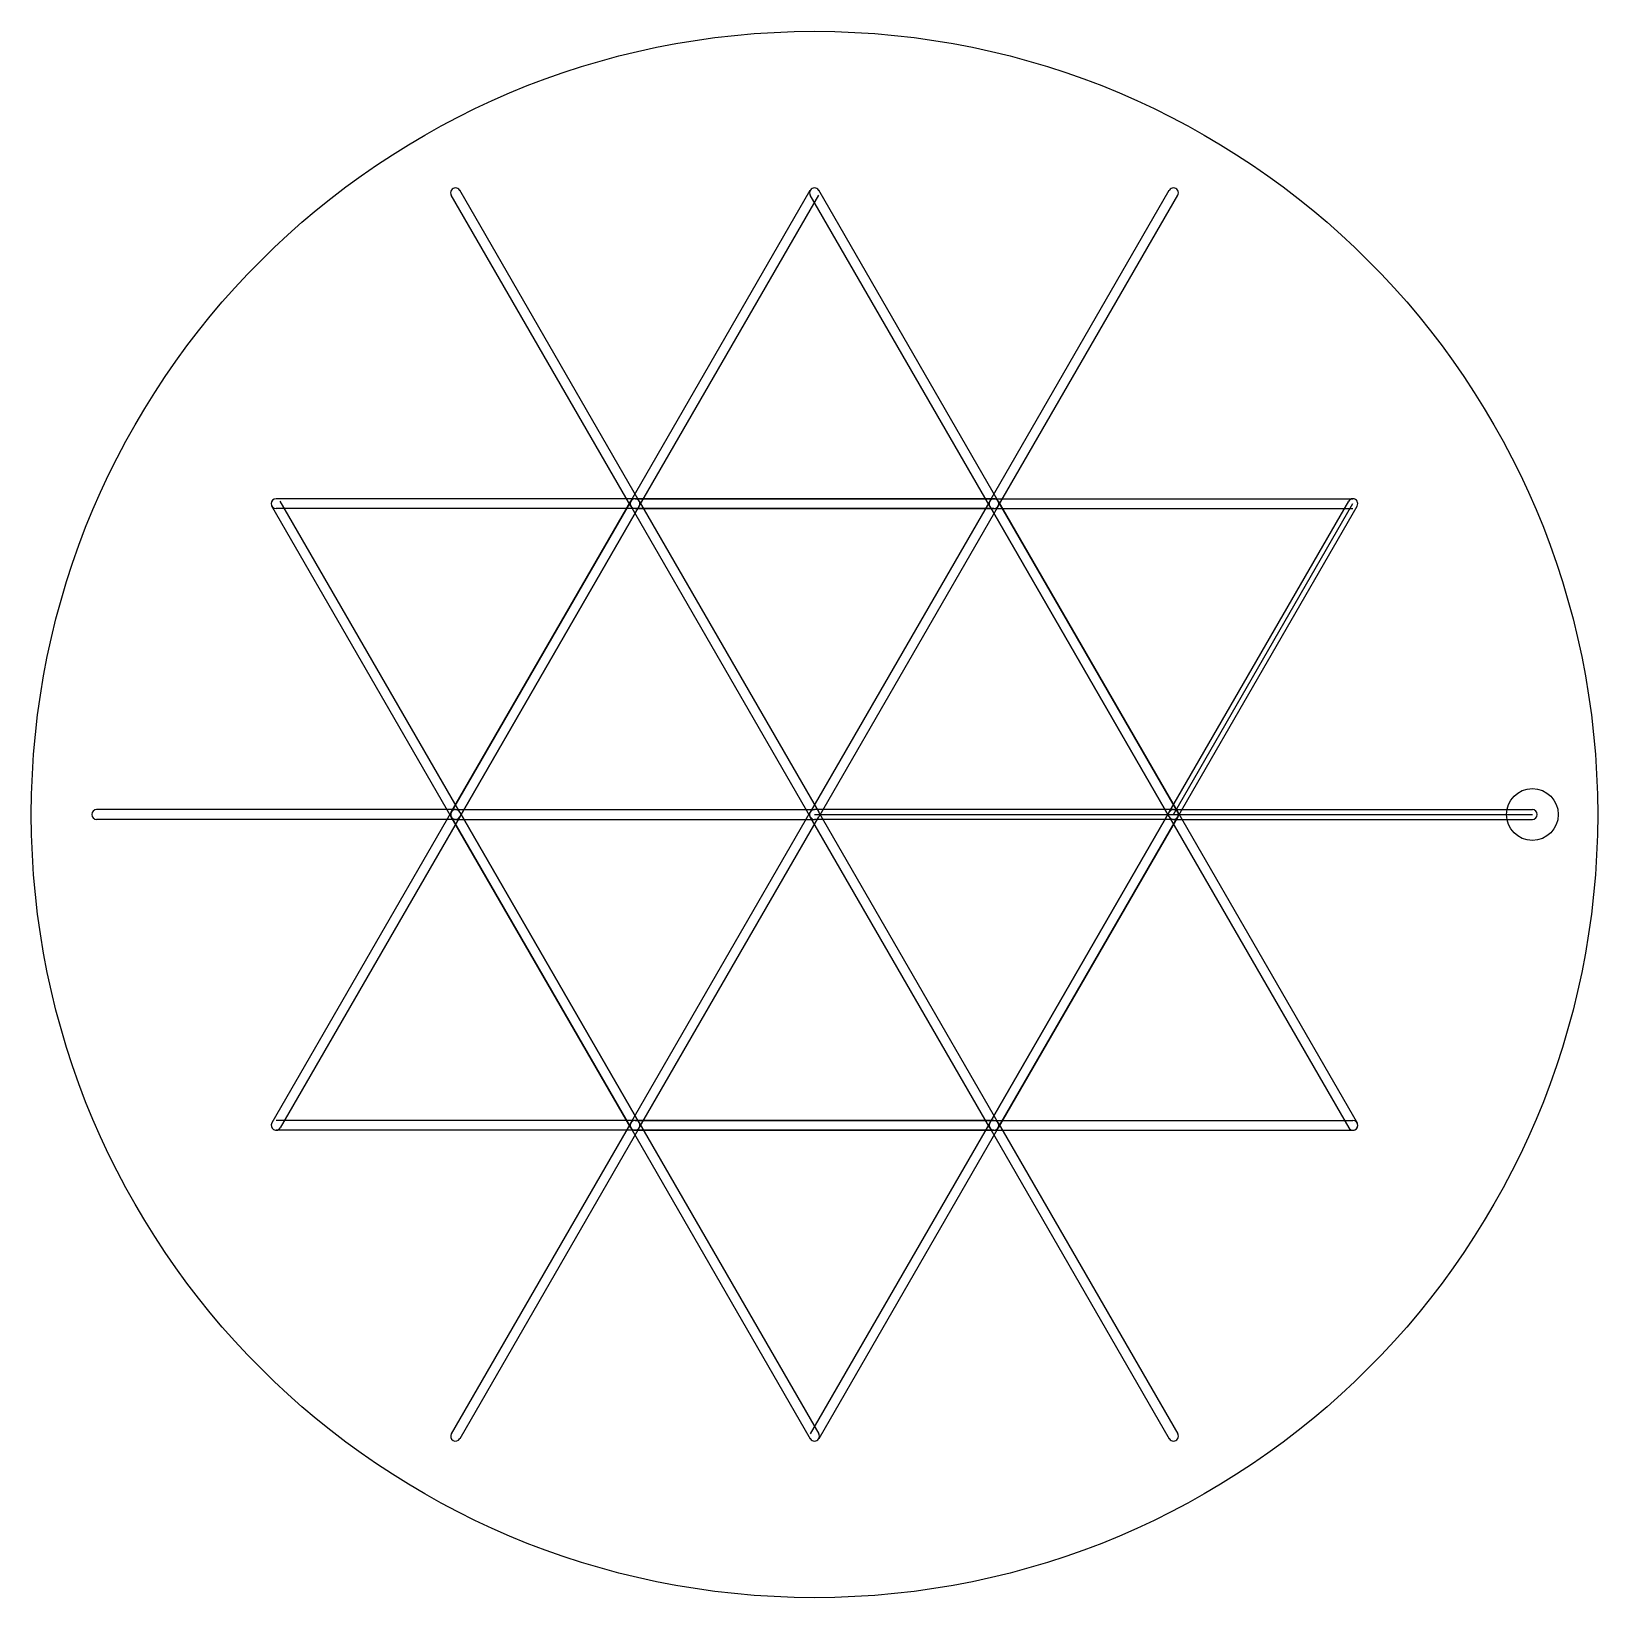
# Model space of a CAD drawing. Header units: millimetres. Extents: x -120 to 120, y -120 to 120.
import ezdxf

# ---------------------------------------------------------------- set-up
doc = ezdxf.new("R2010")
doc.units = ezdxf.units.MM
doc.layers.get('0').update_dxf_attribs({"linetype": 'CONTINUOUS'})

msp = doc.modelspace()

# ---------------------------------------------------------------- linework, layer by layer
for p, q in [((-28.15, 47.26), (-55.65, 94.89)), ((-26.85, 48.01), (-54.35, 95.64)), ((-28.15, 48.01), (-0.65, 95.64)), ((-26.85, 47.26), (0.65, 94.89)), ((26.85, 47.26), (-0.65, 94.89)), ((28.15, 48.01), (0.65, 95.64)), ((26.85, 48.01), (54.35, 95.64)), ((28.15, 47.26), (55.65, 94.89)), ((-27.5, 48.38), (-82.5, 48.38)), ((-54.35, 0.37), (-81.85, 48.01)), ((-28.15, 48.01), (-55.65, 0.37)), ((-55.65, 0.37), (-28.15, 48.01)), ((27.5, 48.38), (-27.5, 48.38)), ((-27.5, 48.38), (27.5, 48.38)), ((-26.85, 48.01), (0.65, 0.37)), ((26.85, 48.01), (-0.65, 0.37)), ((27.5, 48.38), (82.5, 48.38)), ((55.65, 0.37), (28.15, 48.01)), ((28.15, 48.01), (55.65, 0.37)), ((54.35, 0.37), (81.85, 48.01)), ((-55.65, -0.38), (-83.15, 47.26)), ((-27.5, 46.88), (-82.5, 46.88)), ((-26.85, 47.26), (-54.35, -0.38)), ((-54.35, -0.38), (-26.85, 47.26)), ((-28.15, 47.26), (-0.65, -0.38)), ((27.5, 46.88), (-27.5, 46.88)), ((-27.5, 46.88), (27.5, 46.88)), ((28.15, 47.26), (0.65, -0.38)), ((54.35, -0.38), (26.85, 47.26)), ((26.85, 47.26), (54.35, -0.38)), ((27.5, 46.88), (82.5, 46.88)), ((55, 0), (82.5, 47.63)), ((55.65, -0.38), (83.15, 47.26)), ((-55, 0.75), (-110, 0.75)), ((-55.65, 0.37), (-83.15, -47.26)), ((-55, 0.75), (0, 0.75)), ((-54.35, 0.37), (-26.85, -47.26)), ((-26.85, -47.26), (-54.35, 0.37)), ((-28.15, -47.26), (-0.65, 0.37)), ((55, 0.75), (0, 0.75)), ((0, 0), (110, 0)), ((28.15, -47.26), (0.65, 0.37)), ((54.35, 0.37), (26.85, -47.26)), ((26.85, -47.26), (54.35, 0.37)), ((55, 0.75), (110, 0.75)), ((55, 0), (110, 0)), ((55.65, 0.37), (83.15, -47.26)), ((-55, -0.75), (-110, -0.75)), ((-54.35, -0.38), (-81.85, -48.01)), ((-55.65, -0.38), (-28.15, -48.01)), ((-28.15, -48.01), (-55.65, -0.38)), ((-55, -0.75), (0, -0.75)), ((-26.85, -48.01), (0.65, -0.38)), ((26.85, -48.01), (-0.65, -0.38)), ((55, -0.75), (0, -0.75)), ((55.65, -0.38), (28.15, -48.01)), ((28.15, -48.01), (55.65, -0.38)), ((54.35, -0.38), (81.85, -48.01)), ((55, -0.75), (110, -0.75)), ((-27.5, -46.88), (-82.5, -46.88)), ((-28.15, -47.26), (-55.65, -94.89)), ((-27.5, -46.88), (27.5, -46.88)), ((27.5, -46.88), (-27.5, -46.88)), ((-26.85, -47.26), (0.65, -94.89)), ((26.85, -47.26), (-0.65, -94.89)), ((27.5, -46.88), (82.5, -46.88)), ((28.15, -47.26), (55.65, -94.89)), ((-27.5, -48.38), (-82.5, -48.38)), ((-26.85, -48.01), (-54.35, -95.64)), ((-28.15, -48.01), (-0.65, -95.64)), ((-27.5, -48.38), (27.5, -48.38)), ((27.5, -48.38), (-27.5, -48.38)), ((28.15, -48.01), (0.65, -95.64)), ((26.85, -48.01), (54.35, -95.64)), ((27.5, -48.38), (82.5, -48.38))]:
    msp.add_line(p, q)
for centre, radius in [((0, 0), 120), ((110, 0), 3.97)]:
    msp.add_circle(centre, radius)
for centre, start, end in [((-55, 95.26), 30, 210), ((0, 95.26), 30, 210), ((55, 95.26), -30, 150), ((-82.5, 47.63), 90, 270), ((-27.5, 47.63), 90, 270), ((-27.5, 47.63), -30, 150), ((27.5, 47.63), 30, 210), ((27.5, 47.63), -90, 90), ((82.5, 47.63), -30, 150), ((-110, 0), 90, 270), ((-55, 0), 30, 210), ((-55, 0), 150, 330), ((0, 0), 90, 270), ((55, 0), -30, 150), ((55, 0), -150, 30), ((110, 0), -90, 90), ((-82.5, -47.63), 150, 330), ((-27.5, -47.63), 90, 270), ((-27.5, -47.63), -150, 30), ((27.5, -47.63), 150, 330), ((27.5, -47.63), -90, 90), ((82.5, -47.63), -150, 30), ((82.5, -47.63), -90, 90), ((-55, -95.26), 150, 330), ((0, -95.26), -150, 30), ((55, -95.26), -150, 30)]:
    msp.add_arc(centre, 0.75, start, end)

doc.saveas('drawing.dxf')
